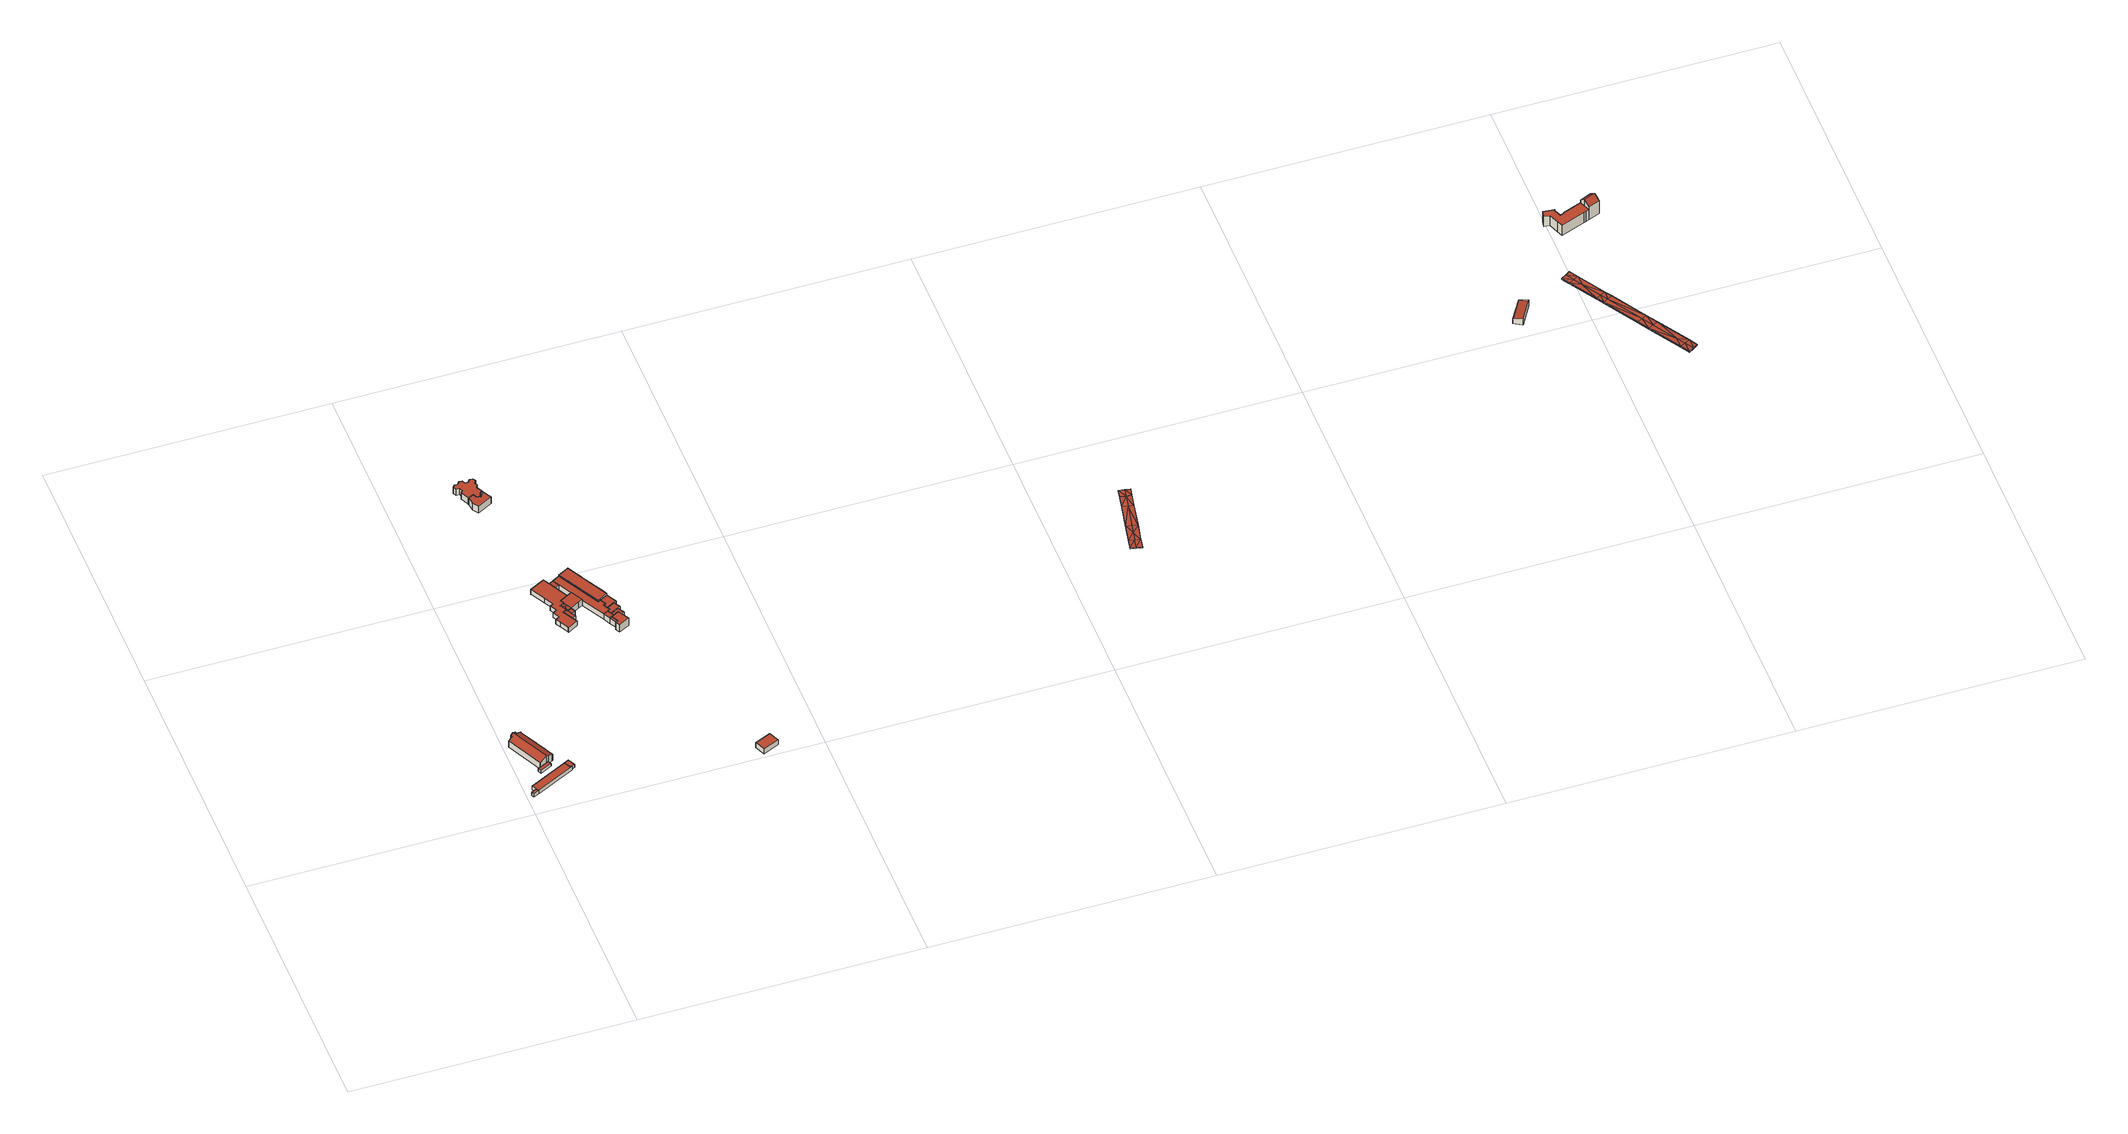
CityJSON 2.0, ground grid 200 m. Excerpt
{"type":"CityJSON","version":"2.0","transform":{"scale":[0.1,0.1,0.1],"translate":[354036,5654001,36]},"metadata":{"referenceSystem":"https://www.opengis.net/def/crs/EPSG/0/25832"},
"CityObjects":{
"building1":{"type":"Building","attributes":{"Geometrietyp2DReferenz":"3000","Gemeindeschluessel":"05315000","function":"31001_3211","roofType":"1000","measuredHeight":3.08},"address":[{"country":"Germany","locality":"Köln","thoroughfareNumber":"2a","thoroughfareName":"Stallagsbergweg"}],"geometry":[{"type":"Solid","lod":"2","boundaries":[[[[0,1,2,3]],[[4,5,1,0]],[[6,7,5,4]],[[3,2,7,6]],[[4,0,3,6]],[[1,5,7,2]]]],"semantics":{"surfaces":[{"type":"WallSurface"},{"type":"RoofSurface"},{"type":"GroundSurface"}],"values":[[0,0,0,0,1,2]]}}]},
"building2":{"type":"Building","attributes":{"Geometrietyp2DReferenz":"3000","Gemeindeschluessel":"05315000","function":"31001_2010","roofType":"1000","measuredHeight":3.07,"storeysAboveGround":1},"address":[{"country":"Germany","locality":"Köln","thoroughfareNumber":"2a","thoroughfareName":"Stallagsbergweg"}],"geometry":[{"type":"Solid","lod":"2","boundaries":[[[[8,9,10,11]],[[12,13,9,8]],[[14,15,13,12]],[[16,17,15,14]],[[18,19,17,16]],[[20,21,19,18]],[[11,10,21,20]],[[18,16,14,12,8,11,20]],[[9,13,15,17,19,21,10]]]],"semantics":{"surfaces":[{"type":"WallSurface"},{"type":"RoofSurface"},{"type":"GroundSurface"}],"values":[[0,0,0,0,0,0,0,1,2]]}}]},
"building3":{"type":"Building","attributes":{"Geometrietyp2DReferenz":"3000","Gemeindeschluessel":"05315000","function":"31001_2463","roofType":"1000","measuredHeight":2.49,"storeysAboveGround":1},"address":[{"country":"Germany","locality":"Köln","thoroughfareNumber":"2","thoroughfareName":"Stallagsbergweg"}],"geometry":[{"type":"Solid","lod":"2","boundaries":[[[[22,23,24,25]],[[26,27,23,22]],[[28,29,27,26]],[[30,31,29,28]],[[25,24,31,30]],[[28,26,22,25,30]],[[23,27,29,31,24]]]],"semantics":{"surfaces":[{"type":"WallSurface"},{"type":"RoofSurface"},{"type":"GroundSurface"}],"values":[[0,0,0,0,0,1,2]]}}]},
"building4":{"type":"Building","attributes":{"Gemeindeschluessel":"05315000","Geometrietyp2DReferenz":"3000","function":"31001_1120"},"address":[{"country":"Germany","locality":"Köln","thoroughfareNumber":"2","thoroughfareName":"Stallagsbergweg"}],"children":["building4-1","building4-2"]},
"building4-1":{"type":"BuildingPart","attributes":{"roofType":"3100","measuredHeight":8.21,"storeysAboveGround":2},"parents":["building4"],"geometry":[{"type":"MultiSurface","lod":"2","boundaries":[[[32,33,34,35]],[[36,37,33,32]],[[38,39,37,36]],[[40,41,39,38]],[[42,43,41,40]],[[44,45,43,42]],[[46,47,45,44]],[[48,49,47,46]],[[50,51,49,48]],[[52,53,51,50]],[[54,55,53,52]],[[56,57,55,54]],[[58,59,57,56]],[[60,61,59,58]],[[62,63,61,60]],[[64,65,63,62]],[[66,67,65,64]],[[68,69,67,66]],[[70,71,69,68]],[[72,73,71,70]],[[74,75,73,72]],[[76,77,75,74]],[[78,79,77,76]],[[80,81,79,78]],[[82,83,84,85]],[[86,87,83,82]],[[88,89,87,86]],[[35,34,89,88]],[[50,48,46,44,42,40,38,36,32,52]],[[35,88,86,82,85,80,78,76,74,72,70,68,66,64,62,60,58,56,54,52,32]],[[33,37,39,41,43,45,47,49,51,53,55,57,59,61,63,65,67,69,71,73,75,77,79,81,84,83,87,89,34]],[[90,91,84,81]],[[80,85,92,93]],[[93,92,91,90]]],"semantics":{"surfaces":[{"type":"WallSurface"},{"type":"RoofSurface"},{"type":"GroundSurface"},{"type":"ClosureSurface"}],"values":[0,0,0,0,0,0,0,0,0,0,0,0,0,0,0,0,0,0,0,0,0,0,0,0,0,0,0,0,1,1,2,0,0,3]}}]},
"building4-2":{"type":"BuildingPart","attributes":{"roofType":"1000","measuredHeight":3.93,"storeysAboveGround":2},"address":[{"country":"Germany","locality":"Köln","thoroughfareNumber":"2","thoroughfareName":"Stallagsbergweg"}],"parents":["building4"],"geometry":[{"type":"Solid","lod":"2","boundaries":[[[[94,95,96,97]],[[92,91,95,94]],[[97,96,90,93]],[[92,94,97,93]],[[95,91,90,96]],[[92,93,90,91]]]],"semantics":{"surfaces":[{"type":"WallSurface"},{"type":"RoofSurface"},{"type":"GroundSurface"},{"type":"ClosureSurface"}],"values":[[0,0,0,1,2,3]]}}]},
"building5":{"type":"Building","attributes":{"Geometrietyp2DReferenz":"3000","Gemeindeschluessel":"05315000","function":"31001_2010","roofType":"1000","measuredHeight":2.84,"storeysAboveGround":1},"address":[{"country":"Germany","locality":"Köln","thoroughfareNumber":"2a","thoroughfareName":"Stallagsbergweg"}],"geometry":[{"type":"Solid","lod":"2","boundaries":[[[[98,99,100,101]],[[12,102,99,98]],[[8,103,102,12]],[[11,104,103,8]],[[101,100,104,11]],[[8,12,98,101,11]],[[99,102,103,104,100]]]],"semantics":{"surfaces":[{"type":"WallSurface"},{"type":"RoofSurface"},{"type":"GroundSurface"}],"values":[[0,0,0,0,0,1,2]]}}]},
"building6":{"type":"Building","attributes":{"Geometrietyp2DReferenz":"3000","Gemeindeschluessel":"05315000","function":"31001_2000","roofType":"1000","measuredHeight":4.11,"storeysAboveGround":1},"address":[{"country":"Germany","locality":"Köln","thoroughfareNumber":"9","thoroughfareName":"Stallagsbergweg"}],"geometry":[{"type":"Solid","lod":"2","boundaries":[[[[105,106,107,108]],[[109,110,106,105]],[[111,112,110,109]],[[113,114,112,111]],[[115,116,114,113]],[[117,118,116,115]],[[119,120,118,117]],[[121,122,120,119]],[[123,124,122,121]],[[125,126,124,123]],[[127,128,126,125]],[[129,130,128,127]],[[131,132,130,129]],[[133,134,132,131]],[[135,136,134,133]],[[137,138,136,135]],[[139,140,138,137]],[[141,142,140,139]],[[143,144,142,141]],[[145,146,144,143]],[[147,148,146,145]],[[149,150,148,147]],[[151,152,150,149]],[[153,154,152,151]],[[108,107,154,153]],[[151,149,147,145,143,141,139,137,135,133,131,129,127,125,123,121,119,117,115,113,111,109,105,108,153]],[[106,110,112,114,116,118,120,122,124,126,128,130,132,134,136,138,140,142,144,146,148,150,152,154,107]]]],"semantics":{"surfaces":[{"type":"WallSurface"},{"type":"RoofSurface"},{"type":"GroundSurface"}],"values":[[0,0,0,0,0,0,0,0,0,0,0,0,0,0,0,0,0,0,0,0,0,0,0,0,0,1,2]]}}]},
"building7":{"type":"Building","attributes":{"Geometrietyp2DReferenz":"3000","Gemeindeschluessel":"05315000","function":"31001_2081","roofType":"1000","measuredHeight":5.41,"storeysAboveGround":1},"address":[{"country":"Germany","locality":"Köln","thoroughfareNumber":"9","thoroughfareName":"Stallagsbergweg"}],"geometry":[{"type":"Solid","lod":"2","boundaries":[[[[155,156,157,158]],[[159,160,156,155]],[[161,162,160,159]],[[163,164,162,161]],[[165,166,164,163]],[[167,168,166,165]],[[169,170,168,167]],[[171,172,170,169]],[[173,174,172,171]],[[175,176,174,173]],[[177,178,176,175]],[[179,180,178,177]],[[181,182,180,179]],[[183,184,182,181]],[[185,186,184,183]],[[187,188,186,185]],[[189,190,188,187]],[[191,192,190,189]],[[193,194,192,191]],[[195,196,194,193]],[[197,198,196,195]],[[199,200,198,197]],[[201,202,200,199]],[[158,157,202,201]],[[199,197,195,193,191,189,187,185,183,181,179,177,175,173,171,169,167,165,163,161,159,155,158,201]],[[156,160,162,164,166,168,170,172,174,176,178,180,182,184,186,188,190,192,194,196,198,200,202,157]]]],"semantics":{"surfaces":[{"type":"WallSurface"},{"type":"RoofSurface"},{"type":"GroundSurface"}],"values":[[0,0,0,0,0,0,0,0,0,0,0,0,0,0,0,0,0,0,0,0,0,0,0,0,1,2]]}}]},
"building8":{"type":"Building","attributes":{"Gemeindeschluessel":"05315000","Geometrietyp2DReferenz":"3000","function":"51009_1610"},"children":["building8-1","building8-2","building8-3","building8-4","building8-5","building8-6","building8-7","building8-8"]},
"building8-1":{"type":"BuildingPart","attributes":{"roofType":"1000","measuredHeight":4.62},"parents":["building8"],"geometry":[{"type":"Solid","lod":"2","boundaries":[[[[203,204,205,206]],[[207,208,204,203]],[[209,210,208,207]],[[211,212,210,209]],[[213,214,212,211]],[[215,216,214,213]],[[217,218,216,215]],[[219,220,221,222]],[[223,224,225,226]],[[226,219,222,217,215,213,211,209,207,203,206,223]],[[204,208,210,212,214,216,218,221,220,225,224,205]],[[217,222,221,218]],[[219,226,225,220]],[[206,205,224,223]]]],"semantics":{"surfaces":[{"type":"WallSurface"},{"type":"RoofSurface"},{"type":"GroundSurface"},{"type":"ClosureSurface"}],"values":[[0,0,0,0,0,0,0,0,0,1,2,3,3,3]]}}]},
"building8-2":{"type":"BuildingPart","attributes":{"roofType":"1000","measuredHeight":5.34},"parents":["building8"],"geometry":[{"type":"MultiSurface","lod":"2","boundaries":[[[227,228,229,230]],[[113,231,232,115]],[[111,233,231,113]],[[234,225,233,111]],[[230,229,220,235]],[[234,111,113,115,227,230,235]],[[228,232,231,233,225,220,229]],[[227,115,236,237]],[[232,228,237,236]],[[234,235,219,226]],[[220,225,226,219]]],"semantics":{"surfaces":[{"type":"WallSurface"},{"type":"RoofSurface"},{"type":"GroundSurface"},{"type":"ClosureSurface"}],"values":[0,0,0,0,0,1,2,0,3,0,3]}}]},
"building8-3":{"type":"BuildingPart","attributes":{"roofType":"3200","measuredHeight":5.93},"parents":["building8"],"geometry":[{"type":"Solid","lod":"2","boundaries":[[[[238,239,240]],[[241,242,239,238]],[[236,232,242,241]],[[243,244,228,237]],[[245,246,243,237,247]],[[237,236,247]],[[247,236,241,245]],[[241,238,240,246,245]],[[242,232,228,244,248,239]],[[236,237,228,232]],[[243,246,248,244]],[[246,240,239,248]]]],"semantics":{"surfaces":[{"type":"WallSurface"},{"type":"RoofSurface"},{"type":"GroundSurface"},{"type":"ClosureSurface"}],"values":[[0,0,0,0,1,1,1,1,2,3,3,3]]}}]},
"building8-4":{"type":"BuildingPart","attributes":{"roofType":"1000","measuredHeight":5.25},"parents":["building8"],"geometry":[{"type":"MultiSurface","lod":"2","boundaries":[[[249,250,244,251]],[[252,253,250,249]],[[249,251,254,252]],[[244,250,253,248]],[[254,251,243,246]],[[244,248,246,243]],[[248,253,252,254]]],"semantics":{"surfaces":[{"type":"WallSurface"},{"type":"RoofSurface"},{"type":"GroundSurface"},{"type":"ClosureSurface"}],"values":[0,0,1,2,0,3,3]}}]},
"building8-5":{"type":"BuildingPart","attributes":{"roofType":"1000","measuredHeight":5.23},"parents":["building8"],"geometry":[{"type":"MultiSurface","lod":"2","boundaries":[[[255,256,257,258]],[[259,260,256,255]],[[261,239,260,259]],[[262,263,253,252]],[[258,257,263,262]],[[252,254,261,259,255,258,262]],[[256,260,239,248,253,263,257]],[[261,254,246,240]],[[248,239,240,246]],[[254,252,253,248]]],"semantics":{"surfaces":[{"type":"WallSurface"},{"type":"RoofSurface"},{"type":"GroundSurface"},{"type":"ClosureSurface"}],"values":[0,0,0,0,0,1,2,0,3,3]}}]},
"building8-6":{"type":"BuildingPart","attributes":{"roofType":"1000","measuredHeight":4.62},"parents":["building8"],"geometry":[{"type":"Solid","lod":"2","boundaries":[[[[206,205,264,265]],[[266,267,224,223]],[[265,264,267,266]],[[223,206,265,266]],[[205,224,267,264]],[[223,224,205,206]]]],"semantics":{"surfaces":[{"type":"WallSurface"},{"type":"RoofSurface"},{"type":"GroundSurface"},{"type":"ClosureSurface"}],"values":[[0,0,0,1,2,3]]}}]},
"building8-7":{"type":"BuildingPart","attributes":{"roofType":"1000","measuredHeight":4.64},"parents":["building8"],"geometry":[{"type":"Solid","lod":"2","boundaries":[[[[222,221,268,269]],[[270,271,218,217]],[[272,273,271,270]],[[270,217,222,269,272]],[[221,218,271,273,268]],[[218,221,222,217]],[[269,268,273,272]]]],"semantics":{"surfaces":[{"type":"WallSurface"},{"type":"RoofSurface"},{"type":"GroundSurface"},{"type":"ClosureSurface"}],"values":[[0,0,0,1,2,3,3]]}}]},
"building8-8":{"type":"BuildingPart","attributes":{"roofType":"1000","measuredHeight":4.64},"parents":["building8"],"geometry":[{"type":"Solid","lod":"2","boundaries":[[[[274,275,273,272]],[[276,277,275,274]],[[269,268,277,276]],[[274,272,269,276]],[[273,275,277,268]],[[272,273,268,269]]]],"semantics":{"surfaces":[{"type":"WallSurface"},{"type":"RoofSurface"},{"type":"GroundSurface"},{"type":"ClosureSurface"}],"values":[[0,0,0,1,2,3]]}}]},
"building9":{"type":"Building","attributes":{"Geometrietyp2DReferenz":"3000","Gemeindeschluessel":"05315000","function":"31001_2081","roofType":"1000","measuredHeight":5.82,"storeysAboveGround":1},"address":[{"country":"Germany","locality":"Köln","thoroughfareNumber":"9","thoroughfareName":"Stallagsbergweg"}],"geometry":[{"type":"Solid","lod":"2","boundaries":[[[[187,278,279,189]],[[185,280,278,187]],[[183,281,280,185]],[[181,282,281,183]],[[179,283,282,181]],[[284,285,283,179]],[[286,287,285,284]],[[288,289,287,286]],[[290,291,289,288]],[[292,293,291,290]],[[191,294,293,292]],[[189,279,294,191]],[[292,290,288,286,284,179,181,183,185,187,189,191]],[[278,280,281,282,283,285,287,289,291,293,294,279]]]],"semantics":{"surfaces":[{"type":"WallSurface"},{"type":"RoofSurface"},{"type":"GroundSurface"}],"values":[[0,0,0,0,0,0,0,0,0,0,0,0,1,2]]}}]},
"building10":{"type":"Building","attributes":{"Geometrietyp2DReferenz":"3000","Gemeindeschluessel":"05315000","function":"51009_1610","roofType":"1000","measuredHeight":7.59},"geometry":[{"type":"Solid","lod":"2","boundaries":[[[[295,296,297,298]],[[299,300,296,295]],[[301,302,300,299]],[[298,297,302,301]],[[299,295,298,301]],[[296,300,302,297]]]],"semantics":{"surfaces":[{"type":"WallSurface"},{"type":"RoofSurface"},{"type":"GroundSurface"}],"values":[[0,0,0,0,1,2]]}}]},
"building11":{"type":"Building","attributes":{"Gemeindeschluessel":"05315000","Geometrietyp2DReferenz":"3000","function":"31001_2000"},"address":[{"country":"Germany","locality":"Köln","thoroughfareNumber":"9","thoroughfareName":"Stallagsbergweg"}],"children":["building11-1","building11-2","building11-3","building11-4","building11-5"]},
"building11-1":{"type":"BuildingPart","attributes":{"roofType":"1000","measuredHeight":8.1,"storeysAboveGround":2},"parents":["building11"],"geometry":[{"type":"MultiSurface","lod":"2","boundaries":[[[303,304,305,306]],[[307,308,304,303]],[[309,310,308,307]],[[311,312,310,309]],[[313,314,312,311]],[[315,316,314,313]],[[317,318,316,315]],[[319,320,318,317]],[[317,315,313,311,309,307,303,306,319]],[[304,308,310,312,314,316,318,320,305]],[[319,306,209,321]],[[305,320,321,209]]],"semantics":{"surfaces":[{"type":"WallSurface"},{"type":"RoofSurface"},{"type":"GroundSurface"},{"type":"ClosureSurface"}],"values":[0,0,0,0,0,0,0,0,1,2,0,3]}}]},
"building11-2":{"type":"BuildingPart","attributes":{"roofType":"1000","measuredHeight":6.88,"storeysAboveGround":2},"parents":["building11"],"geometry":[{"type":"MultiSurface","lod":"2","boundaries":[[[322,323,320,321]],[[324,325,323,322]],[[213,326,327,328]],[[211,329,326,213]],[[209,305,329,211]],[[213,328,324,322,321,209,211]],[[320,323,325,327,326,329,305]],[[209,321,320,305]],[[324,328,330,331]],[[327,325,331,330]]],"semantics":{"surfaces":[{"type":"WallSurface"},{"type":"RoofSurface"},{"type":"GroundSurface"},{"type":"ClosureSurface"}],"values":[0,0,0,0,0,1,2,3,0,3]}}]},
"building11-3":{"type":"BuildingPart","attributes":{"roofType":"1000","measuredHeight":6.83,"storeysAboveGround":2},"parents":["building11"],"geometry":[{"type":"Solid","lod":"2","boundaries":[[[[332,333,334,335]],[[336,337,338,339]],[[340,341,337,336]],[[330,327,341,340]],[[335,334,325,331]],[[330,340,336,339,332,335,331]],[[333,338,337,341,327,325,334]],[[332,339,338,333]],[[330,331,325,327]]]],"semantics":{"surfaces":[{"type":"WallSurface"},{"type":"RoofSurface"},{"type":"GroundSurface"},{"type":"ClosureSurface"}],"values":[[0,0,0,0,0,1,2,3,3]]}}]},
"building11-4":{"type":"BuildingPart","attributes":{"roofType":"1000","measuredHeight":6.87,"storeysAboveGround":2},"parents":["building11"],"geometry":[{"type":"MultiSurface","lod":"2","boundaries":[[[342,338,343,270]],[[344,345,333,346]],[[347,348,345,344]],[[344,346,342,270,349,347]],[[343,338,333,345,348,350]],[[349,270,351,352]],[[343,350,352,351]],[[342,346,332,339]],[[333,338,339,332]],[[347,349,352,353]],[[350,348,353,352]]],"semantics":{"surfaces":[{"type":"WallSurface"},{"type":"RoofSurface"},{"type":"GroundSurface"},{"type":"ClosureSurface"}],"values":[0,0,0,1,2,0,3,0,3,0,3]}}]},
"building11-5":{"type":"BuildingPart","attributes":{"roofType":"1000","measuredHeight":6.81,"storeysAboveGround":2},"parents":["building11"],"geometry":[{"type":"Solid","lod":"2","boundaries":[[[[351,343,354,355]],[[356,357,348,353]],[[358,359,357,356]],[[360,361,359,358]],[[362,363,361,360]],[[355,354,363,362]],[[360,358,356,353,352,351,355,362]],[[343,350,348,357,359,361,363,354]],[[351,352,350,343]],[[352,353,348,350]]]],"semantics":{"surfaces":[{"type":"WallSurface"},{"type":"RoofSurface"},{"type":"GroundSurface"},{"type":"ClosureSurface"}],"values":[[0,0,0,0,0,0,1,2,3,3]]}}]},
"building12":{"type":"Building","attributes":{"Geometrietyp2DReferenz":"3000","Gemeindeschluessel":"05315000","function":"31001_2000","roofType":"1000","measuredHeight":6.33},"address":[{"country":"Germany","locality":"Köln","thoroughfareNumber":"9","thoroughfareName":"Stallagsbergweg"}],"geometry":[{"type":"Solid","lod":"2","boundaries":[[[[364,365,366,367]],[[368,369,365,364]],[[370,371,369,368]],[[367,366,371,370]],[[368,364,367,370]],[[365,369,371,366]]]],"semantics":{"surfaces":[{"type":"WallSurface"},{"type":"RoofSurface"},{"type":"GroundSurface"}],"values":[[0,0,0,0,1,2]]}}]},
"building13":{"type":"Building","attributes":{"Geometrietyp2DReferenz":"3000","Gemeindeschluessel":"05315000","function":"31001_3070","roofType":"1000","measuredHeight":4.25,"storeysAboveGround":1},"address":[{"country":"Germany","locality":"Köln","thoroughfareNumber":"1a","thoroughfareName":"Oranjehofstr."}],"geometry":[{"type":"Solid","lod":"2","boundaries":[[[[372,373,374,375]],[[376,377,373,372]],[[378,379,377,376]],[[375,374,379,378]],[[376,372,375,378]],[[373,377,379,374]]]],"semantics":{"surfaces":[{"type":"WallSurface"},{"type":"RoofSurface"},{"type":"GroundSurface"}],"values":[[0,0,0,0,1,2]]}}]},
"building14":{"type":"Building","attributes":{"Geometrietyp2DReferenz":"2000","Gemeindeschluessel":"05315000","function":"53001_1800","roofType":"9999","measuredHeight":1},"geometry":[{"type":"Solid","lod":"2","boundaries":[[[[380,381,382]],[[381,383,382]],[[384,385,380]],[[385,381,380]],[[386,387,384]],[[387,385,384]],[[388,389,386]],[[389,387,386]],[[390,391,388]],[[391,389,388]],[[392,393,390]],[[393,391,390]],[[394,395,392]],[[395,393,392]],[[396,397,394]],[[397,395,394]],[[398,399,396]],[[399,397,396]],[[400,401,398]],[[401,399,398]],[[402,403,400]],[[403,401,400]],[[404,405,402]],[[405,403,402]],[[406,407,404]],[[407,405,404]],[[382,383,406]],[[383,407,406]],[[391,393,408]],[[408,393,395]],[[408,395,399]],[[399,395,397]],[[405,407,383]],[[405,383,409]],[[409,383,381]],[[409,381,385]],[[409,385,410]],[[410,385,387]],[[410,387,411]],[[411,387,412]],[[412,387,389]],[[412,389,413]],[[413,389,391]],[[413,391,408]],[[413,408,399]],[[413,399,401]],[[413,401,412]],[[412,401,403]],[[412,403,411]],[[411,403,410]],[[410,403,405]],[[410,405,409]],[[390,414,392]],[[414,394,392]],[[414,398,394]],[[398,396,394]],[[404,382,406]],[[404,415,382]],[[415,380,382]],[[415,384,380]],[[415,416,384]],[[416,386,384]],[[416,417,386]],[[417,418,386]],[[418,388,386]],[[418,419,388]],[[419,390,388]],[[419,414,390]],[[419,398,414]],[[419,400,398]],[[419,418,400]],[[418,402,400]],[[418,417,402]],[[417,416,402]],[[416,404,402]],[[416,415,404]]]],"semantics":{"surfaces":[{"type":"WallSurface"},{"type":"GroundSurface"},{"type":"RoofSurface"}],"values":[[0,0,0,0,0,0,0,0,0,0,0,0,0,0,0,0,0,0,0,0,0,0,0,0,0,0,0,0,1,1,1,1,1,1,1,1,1,1,1,1,1,1,1,1,1,1,1,1,1,1,1,1,2,2,2,2,2,2,2,2,2,2,2,2,2,2,2,2,2,2,2,2,2,2,2,2]]}}]},
"building15":{"type":"Building","attributes":{"Geometrietyp2DReferenz":"3000","Gemeindeschluessel":"05315000","function":"31001_2612","roofType":"2100","measuredHeight":5.28,"storeysAboveGround":1},"address":[{"country":"Germany","locality":"Köln","thoroughfareNumber":"2","thoroughfareName":"Oranjehofstr."}],"geometry":[{"type":"Solid","lod":"2","boundaries":[[[[420,421,422,423]],[[424,425,421,420]],[[426,427,425,424]],[[423,422,427,426]],[[424,420,423,426]],[[421,425,427,422]]]],"semantics":{"surfaces":[{"type":"WallSurface"},{"type":"RoofSurface"},{"type":"GroundSurface"}],"values":[[0,0,0,0,1,2]]}}]},
"building16":{"type":"Building","attributes":{"Geometrietyp2DReferenz":"2000","Gemeindeschluessel":"05315000","function":"53001_1800","roofType":"9999","measuredHeight":1},"geometry":[{"type":"Solid","lod":"2","boundaries":[[[[428,429,430]],[[429,431,430]],[[432,433,428]],[[433,429,428]],[[434,435,432]],[[435,433,432]],[[436,437,434]],[[437,435,434]],[[438,439,436]],[[439,437,436]],[[440,441,438]],[[441,439,438]],[[442,443,440]],[[443,441,440]],[[444,445,442]],[[445,443,442]],[[446,447,444]],[[447,445,444]],[[448,449,446]],[[449,447,446]],[[450,451,448]],[[451,449,448]],[[452,453,450]],[[453,451,450]],[[454,455,452]],[[455,453,452]],[[456,457,454]],[[457,455,454]],[[458,459,456]],[[459,457,456]],[[460,461,458]],[[461,459,458]],[[462,463,460]],[[463,461,460]],[[464,465,462]],[[465,463,462]],[[430,431,464]],[[431,465,464]],[[463,465,466]],[[466,465,431]],[[466,431,433]],[[433,431,429]],[[466,433,467]],[[467,433,435]],[[467,435,468]],[[468,435,469]],[[469,435,437]],[[469,437,439]],[[469,439,470]],[[470,439,471]],[[471,439,441]],[[471,441,472]],[[472,441,443]],[[472,443,473]],[[473,443,447]],[[447,443,445]],[[447,449,473]],[[473,449,451]],[[473,451,472]],[[472,451,453]],[[472,453,471]],[[471,453,470]],[[470,453,455]],[[470,455,457]],[[470,457,459]],[[470,459,469]],[[469,459,468]],[[468,459,461]],[[468,461,467]],[[467,461,463]],[[467,463,466]],[[462,474,464]],[[474,430,464]],[[474,432,430]],[[432,428,430]],[[474,475,432]],[[475,434,432]],[[475,476,434]],[[476,477,434]],[[477,436,434]],[[477,438,436]],[[477,478,438]],[[478,479,438]],[[479,440,438]],[[479,480,440]],[[480,442,440]],[[480,481,442]],[[481,446,442]],[[446,444,442]],[[446,481,448]],[[481,450,448]],[[481,480,450]],[[480,452,450]],[[480,479,452]],[[479,478,452]],[[478,454,452]],[[478,456,454]],[[478,458,456]],[[478,477,458]],[[477,476,458]],[[476,460,458]],[[476,475,460]],[[475,462,460]],[[475,474,462]]]],"semantics":{"surfaces":[{"type":"WallSurface"},{"type":"GroundSurface"},{"type":"RoofSurface"}],"values":[[0,0,0,0,0,0,0,0,0,0,0,0,0,0,0,0,0,0,0,0,0,0,0,0,0,0,0,0,0,0,0,0,0,0,0,0,0,0,1,1,1,1,1,1,1,1,1,1,1,1,1,1,1,1,1,1,1,1,1,1,1,1,1,1,1,1,1,1,1,1,1,2,2,2,2,2,2,2,2,2,2,2,2,2,2,2,2,2,2,2,2,2,2,2,2,2,2,2,2,2,2,2,2,2]]}}]},
"building17":{"type":"Building","attributes":{"Gemeindeschluessel":"05315000","Geometrietyp2DReferenz":"3000","function":"31001_3210"},"address":[{"country":"Germany","locality":"Köln","thoroughfareNumber":"103","thoroughfareName":"Oranjehofstr."}],"children":["building17-1","building17-2"]},
"building17-1":{"type":"BuildingPart","attributes":{"roofType":"3100","measuredHeight":15.33,"storeysAboveGround":2},"parents":["building17"],"geometry":[{"type":"MultiSurface","lod":"2","boundaries":[[[482,483,484,485]],[[486,487,483,482]],[[488,489,487,486]],[[490,491,489,488]],[[492,493,491,490]],[[492,490,488,486,494]],[[482,485,494,486]],[[495,484,483,487,489,491,493]],[[494,496,497,492]],[[498,499,495,493]],[[497,496,499,498]],[[499,500,484,495]],[[494,485,501,496]],[[496,501,500,499]]],"semantics":{"surfaces":[{"type":"WallSurface"},{"type":"RoofSurface"},{"type":"GroundSurface"},{"type":"ClosureSurface"}],"values":[0,0,0,0,0,1,1,2,0,0,3,0,0,3]}}]},
"building17-2":{"type":"BuildingPart","attributes":{"roofType":"1000","measuredHeight":9.19,"storeysAboveGround":2},"address":[{"country":"Germany","locality":"Köln","thoroughfareNumber":"103","thoroughfareName":"Oranjehofstr."}],"parents":["building17"],"geometry":[{"type":"MultiSurface","lod":"2","boundaries":[[[502,503,504,505]],[[506,507,503,502]],[[508,509,507,506]],[[510,511,509,508]],[[512,513,511,510]],[[514,515,513,512]],[[501,500,515,514]],[[516,517,498,497]],[[518,519,517,516]],[[520,521,519,518]],[[522,523,521,520]],[[524,525,523,522]],[[526,527,525,524]],[[505,504,527,526]],[[524,522,520,518,516,497,501,514,512,510,508,506,502,505,526]],[[503,507,509,511,513,515,500,498,517,519,521,523,525,527,504]],[[496,497,498,499]],[[501,496,499,500]]],"semantics":{"surfaces":[{"type":"WallSurface"},{"type":"RoofSurface"},{"type":"GroundSurface"},{"type":"ClosureSurface"}],"values":[0,0,0,0,0,0,0,0,0,0,0,0,0,0,1,2,3,3]}}]}
},
"vertices":[
[53,91,123],[53,91,92],[42,111,92],[42,111,123],[15,72,123],[15,72,92],[5,93,123],[5,93,92],
[320,225,122],[320,225,91],[295,276,91],[295,276,122],[332,231,122],[332,231,91],[333,227,122],[333,227,91],[53,91,122],[53,91,91],[42,111,122],[42,111,91],[26,144,122],[26,144,91],
[202,331,115],[202,331,90],[139,300,90],[139,300,115],[214,305,115],[214,305,90],[133,265,115],[133,265,90],[121,291,115],[121,291,90],
[190,325,174],[190,325,92],[202,331,92],[202,331,168],[139,300,148],[139,300,92],[137,303,148],[137,303,92],[138,303,149],[138,303,92],[12,559,149],[12,559,92],[11,559,149],[11,559,92],[10,562,149],[10,562,92],[41,577,165],[41,577,92],[36,589,165],[36,589,92],[54,599,174],[54,599,92],[73,608,164],[73,608,92],[79,596,164],[79,596,92],[112,612,148],[112,612,92],[113,609,148],[113,609,92],[112,609,149],[112,609,92],[165,502,149],[165,502,92],[166,502,148],[166,502,92],[167,500,148],[167,500,92],[166,500,149],[166,500,92],[173,485,149],[173,485,92],[174,486,148],[174,486,92],[175,484,148],[175,484,92],[174,484,149],[174,484,92],[212,407,149],[212,407,92],[239,352,149],[239,352,92],[220,390,92],[220,390,149],[240,353,148],[240,353,92],[241,350,148],[241,350,92],[212,407,95],[220,390,95],[220,390,134],[212,407,134],
[228,394,134],[228,394,95],[219,410,95],[219,410,134],
[353,241,122],[353,241,93],[328,293,93],[328,293,122],[332,231,93],[320,225,93],[295,276,93],
[727,1920,107],[727,1920,66],[625,1866,66],[625,1866,107],[749,1881,107],[749,1881,66],[827,1734,107],[827,1734,66],[770,1703,107],[770,1703,66],[784,1677,107],[784,1677,66],[755,1662,107],[755,1662,66],[781,1613,107],[781,1613,66],[752,1598,107],[752,1598,66],[810,1489,107],[810,1489,66],[738,1450,107],[738,1450,66],[736,1453,107],[736,1453,66],[705,1512,107],[705,1512,66],[684,1550,107],[684,1550,66],[713,1566,107],[713,1566,66],[687,1614,107],[687,1614,66],[716,1629,107],[716,1629,66],[690,1678,107],[690,1678,66],[712,1689,107],[712,1689,66],[711,1691,107],[711,1691,66],[713,1693,107],[713,1693,66],[680,1754,107],[680,1754,66],[622,1862,107],[622,1862,66],[620,1861,107],[620,1861,66],[619,1863,107],[619,1863,66],
[495,2940,99],[495,2940,45],[471,2942,45],[471,2942,99],[508,2961,99],[508,2961,45],[533,2960,99],[533,2960,45],[543,2938,99],[543,2938,45],[568,2938,99],[568,2938,45],[581,2957,99],[581,2957,45],[605,2956,99],[605,2956,45],[616,2935,99],[616,2935,45],[603,2915,99],[603,2915,45],[614,2893,99],[614,2893,45],[601,2873,99],[601,2873,45],[624,2830,99],[624,2830,45],[610,2810,99],[610,2810,45],[598,2792,99],[598,2792,45],[597,2789,99],[597,2789,45],[572,2790,99],[572,2790,45],[558,2818,99],[558,2818,45],[519,2798,99],[519,2798,45],[489,2857,99],[489,2857,45],[504,2877,99],[504,2877,45],[492,2899,99],[492,2899,45],[469,2900,99],[469,2900,45],[458,2922,99],[458,2922,45],
[837,1926,100],[837,1926,53],[784,1897,53],[784,1897,100],[1001,1619,100],[1001,1619,53],[1019,1629,100],[1019,1629,53],[1041,1587,100],[1041,1587,53],[1023,1578,100],[1023,1578,53],[1049,1529,100],[1049,1529,53],[1031,1520,100],[1031,1520,53],[907,1666,100],[907,1666,53],[996,1501,53],[996,1501,100],[811,1847,100],[811,1847,53],[861,1752,53],[861,1752,100],
[816,1617,107],[816,1617,53],[873,1648,53],[873,1648,107],[770,1703,53],[784,1677,53],[827,1734,53],[861,1752,107],[907,1666,107],[784,1677,104],[816,1617,104],
[781,1613,105],[781,1613,53],[781,1613,104],[755,1662,104],[755,1662,53],[813,1616,104],[813,1616,53],[780,1637,113],[786,1602,104],[790,1642,113],[786,1602,53],
[829,1584,106],[829,1584,53],[813,1616,106],[803,1570,106],[803,1570,53],[786,1602,106],
[791,1526,106],[791,1526,53],[818,1540,53],[818,1540,106],[752,1598,106],[752,1598,53],[781,1613,106],[802,1570,106],[802,1570,53],
[749,1879,53],[749,1879,100],[776,1829,100],[776,1829,53],
[1021,1452,53],[1021,1452,100],[1057,1471,100],[1057,1471,53],[1039,1462,100],[1039,1462,53],
[1065,1413,100],[1065,1413,53],[1047,1404,100],[1047,1404,53],
[572,2790,40],[558,2818,40],[597,2789,40],[598,2792,40],[610,2810,40],[624,2830,40],[636,2807,99],[636,2807,40],[661,2758,99],[661,2758,40],[556,2703,99],[556,2703,40],[529,2740,99],[529,2740,40],[522,2792,99],[522,2792,40],[519,2798,40],
[617,2806,124],[617,2806,48],[610,2810,48],[610,2810,124],[605,2788,124],[605,2788,48],[598,2792,124],[598,2792,48],
[1001,1619,112],[1001,1619,31],[1019,1629,31],[1019,1629,112],[837,1926,112],[837,1926,31],[902,1960,112],[902,1960,31],[912,1965,112],[912,1965,31],[947,1900,112],[947,1900,31],[961,1873,112],[961,1873,31],[1063,1682,112],[1063,1682,31],[1075,1659,112],[1075,1659,31],[1075,1659,100],
[1113,1588,100],[1113,1588,31],[1095,1578,100],[1095,1578,31],[1023,1578,31],[1039,1548,31],[1039,1548,100],[1041,1587,31],[1039,1548,99],[1095,1578,99],
[1103,1521,99],[1103,1521,31],[1121,1530,31],[1121,1530,99],[1031,1520,99],[1031,1520,31],[1047,1491,31],[1047,1491,99],[1049,1529,99],[1049,1529,31],
[1047,1491,100],[1057,1471,31],[1129,1472,100],[1129,1472,31],[1103,1521,100],[1112,1463,100],[1112,1463,31],[1096,1492,100],[1096,1492,31],[1057,1471,99],[1096,1492,99],[1112,1463,99],
[1039,1462,31],[1039,1462,99],[1139,1414,99],[1139,1414,31],[1063,1373,99],[1063,1373,31],[1047,1404,99],[1047,1404,31],[1065,1413,99],[1065,1413,31],
[974,1880,94],[974,1880,30],[960,1907,30],[960,1907,94],[961,1873,94],[961,1873,30],[947,1900,94],[947,1900,30],
[1695,56,77],[1695,56,34],[1663,130,34],[1663,130,77],[1581,4,77],[1581,4,34],[1549,79,77],[1549,79,34],
[4456,995,35],[4456,995,25],[4495,987,35],[4495,987,25],[4470,1063,35],[4470,1063,25],[4496,1195,35],[4496,1195,25],[4532,1378,35],[4532,1378,25],[4549,1466,35],[4549,1466,25],[4560,1523,34],[4560,1523,24],[4600,1516,34],[4600,1516,24],[4639,1508,34],[4639,1508,24],[4628,1451,35],[4628,1451,25],[4610,1362,35],[4610,1362,25],[4574,1179,35],[4574,1179,25],[4548,1048,35],[4548,1048,25],[4535,979,35],[4535,979,25],[4588,1458,25],[4509,1055,25],[4522,1124,25],[4535,1187,25],[4569,1359,25],[4586,1447,25],[4588,1458,35],[4509,1055,35],[4522,1124,35],[4535,1187,35],[4569,1359,35],[4586,1447,35],
[7488,2103,89],[7488,2103,50],[7546,2068,50],[7546,2068,102],[7580,2256,89],[7580,2256,50],[7639,2220,102],[7639,2220,50],
[7989,2420,60],[7989,2420,50],[7955,2399,60],[7955,2399,50],[8025,2360,61],[8025,2360,51],[8144,2166,62],[8144,2166,52],[8175,2117,62],[8175,2117,52],[8326,1872,63],[8326,1872,53],[8374,1793,63],[8374,1793,53],[8515,1566,65],[8515,1566,55],[8552,1506,65],[8552,1506,55],[8518,1485,65],[8518,1485,55],[8484,1464,65],[8484,1464,55],[8447,1524,65],[8447,1524,55],[8306,1751,63],[8306,1751,53],[8257,1830,63],[8257,1830,53],[8257,1831,63],[8257,1831,53],[8107,2075,62],[8107,2075,52],[8076,2124,62],[8076,2124,52],[7957,2318,61],[7957,2318,51],[7920,2378,60],[7920,2378,50],[7991,2339,51],[8028,2279,51],[8110,2145,52],[8141,2096,52],[8292,1851,53],[8340,1772,53],[8444,1604,54],[8481,1545,55],[7991,2339,61],[8028,2279,61],[8110,2145,62],[8141,2096,62],[8292,1851,63],[8340,1772,63],[8444,1604,64],[8481,1545,65],
[8335,2988,124],[8335,2988,6],[8255,2957,6],[8255,2957,124],[8350,2948,159],[8350,2948,6],[8357,2931,144],[8357,2931,6],[8366,2908,124],[8366,2908,6],[8286,2877,124],[8286,2877,6],[8271,2917,159],[8271,2917,6],[8271,2917,99],[8286,2877,99],[8286,2877,7],[8271,2917,7],[8255,2957,7],[8255,2957,99],
[7994,2962,99],[7994,2962,7],[7988,2920,7],[7988,2920,99],[8075,2951,99],[8075,2951,7],[8071,2946,99],[8071,2946,7],[8092,2891,99],[8092,2891,7],[8123,2903,99],[8123,2903,7],[8122,2906,99],[8122,2906,7],[8263,2868,99],[8263,2868,7],[8247,2862,99],[8247,2862,7],[8073,2795,99],[8073,2795,7],[8056,2838,99],[8056,2838,7],[8028,2908,99],[8028,2908,7],[7987,2914,99],[7987,2914,7]
]}
